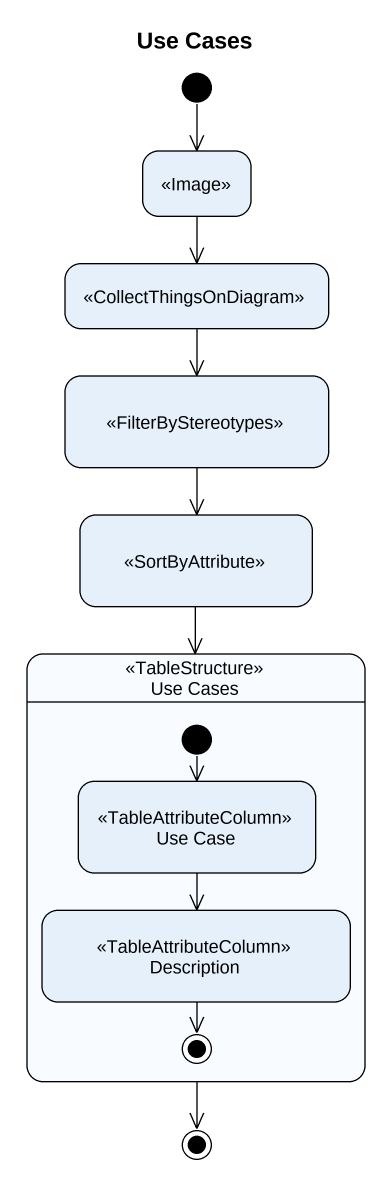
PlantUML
@startuml
title Use Cases
hide empty description
state " " as state1 <<Image>>
state " " as state2 <<CollectThingsOnDiagram>>
state " " as state3 <<FilterByStereotypes>>
state " " as state4 <<SortByAttribute>>
state "Use Cases" as Use_Cases <<TableStructure>> {
  state "Use Case" as Use_Case <<TableAttributeColumn>>
  state Description <<TableAttributeColumn>>
  [*] --> Use_Case
  Description --> [*]
}
[*] --> state1
state1 --> state2
state2 --> state3
state3 --> state4
state4 --> Use_Cases
Use_Case --> Description
Use_Cases --> [*]
@enduml
